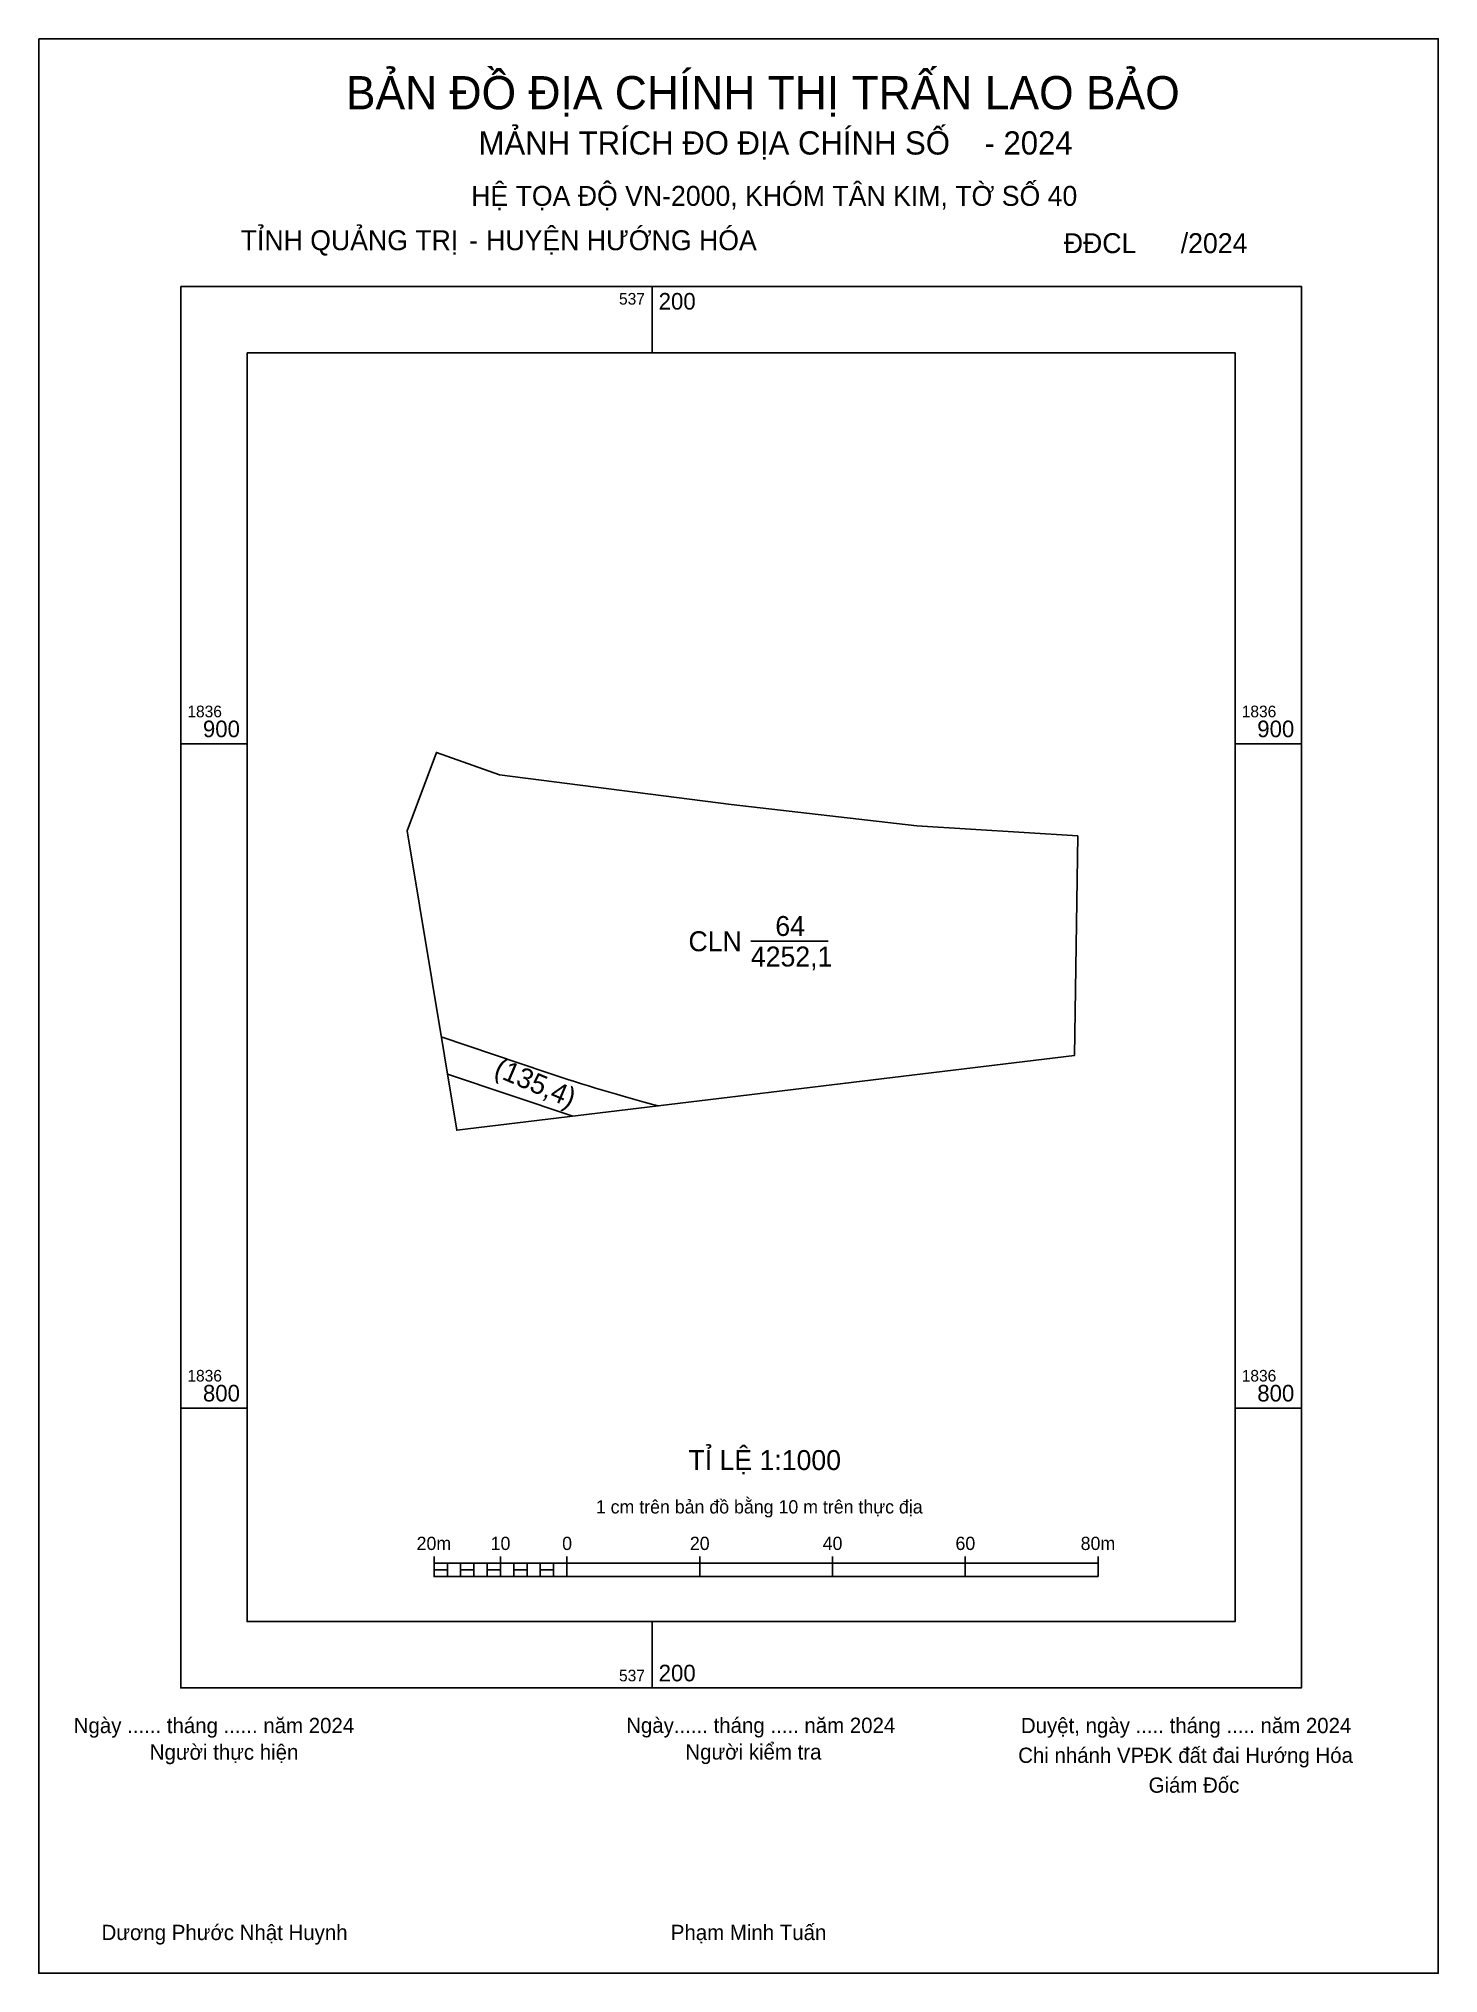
# Model space of a CAD drawing. Extents: x 537108 to 537318, y 1836715 to 1837006.
import ezdxf

# ---------------------------------------------------------------- set-up
doc = ezdxf.new("R2010")
doc.units = 0
for name, color, linetype in [('D2', 7, 'Continuous'), ('Level 1', 7, 'Continuous'), ('Level 10', 7, 'Continuous'), ('Level 13', 7, 'Continuous'), ('Level 2', 7, 'Continuous'), ('Level 6', 7, 'Continuous'), ('Level 62', 7, 'Continuous'), ('Level 63', 7, 'Continuous'), ('Level 9', 7, 'Continuous')]:
    doc.layers.add(name, color=color, linetype=linetype)

msp = doc.modelspace()

# ---------------------------------------------------------------- linework, layer by layer
at = {"layer": 'D2'}
for points in [[(537184.18, 1836850.52), (537168.26, 1836855.88)], [(537169.19, 1836850.29), (537188.06, 1836843.94)]]:
    msp.add_lwpolyline(points, dxfattribs=at)
msp.add_arc((537267.04, 1837096.7), 259.75, 251.399, 255.2612, dxfattribs=at)
at = {"layer": 'Level 1'}
for p, q in [((537107.64, 1837006.15), (537107.64, 1837006.15)), ((537318.41, 1836714.92), (537318.41, 1836714.92))]:
    msp.add_line(p, q, dxfattribs=at)
at = {"layer": 'Level 10'}
msp.add_lwpolyline([(537264.13, 1836886.15), (537263.62, 1836853.08), (537170.59, 1836841.83), (537163.12, 1836886.88), (537167.53, 1836898.72), (537177.05, 1836895.32), (537211.92, 1836890.89), (537239.87, 1836887.66)], close=True, dxfattribs=at)
at = {"layer": 'Level 2'}
msp.add_lwpolyline([(537107.64, 1837006.15), (537318.4, 1837006.15), (537318.4, 1836714.92), (537107.64, 1836714.92)], close=True, dxfattribs=at)
at = {"layer": 'Level 62'}
msp.add_lwpolyline([(537139.03, 1836958.87), (537287.8, 1836958.87), (537287.8, 1836767.87), (537139.03, 1836767.87)], close=True, dxfattribs=at)
at = {"layer": 'Level 63'}
for p, q in [((537107.64, 1837001.15), (537107.64, 1837006.15)), ((537107.64, 1837006.15), (537112.64, 1837006.15)), ((537107.64, 1837001.15), (537107.64, 1837006.15)), ((537107.64, 1837006.15), (537112.64, 1837006.15)), ((537313.4, 1837006.15), (537318.4, 1837006.15)), ((537313.4, 1837006.15), (537318.4, 1837006.15)), ((537318.4, 1837006.15), (537318.4, 1837001.15)), ((537318.4, 1837006.15), (537318.4, 1837001.15)), ((537107.64, 1837001.15), (537107.64, 1837001.15)), ((537107.64, 1837001.15), (537107.64, 1837001.15)), ((537200, 1836968.87), (537200, 1836958.87)), ((537129.03, 1836900), (537139.03, 1836900)), ((537287.8, 1836900), (537297.8, 1836900)), ((537129.03, 1836800), (537139.03, 1836800)), ((537287.8, 1836800), (537297.8, 1836800)), ((537167.18, 1836777.64), (537167.18, 1836774.64)), ((537177.18, 1836777.64), (537177.18, 1836774.64)), ((537187.18, 1836777.64), (537187.18, 1836774.64)), ((537207.18, 1836777.64), (537207.18, 1836774.64)), ((537227.18, 1836777.64), (537227.18, 1836774.64)), ((537247.18, 1836777.64), (537247.18, 1836774.64)), ((537267.18, 1836777.64), (537267.18, 1836774.64)), ((537167.18, 1836776.64), (537267.18, 1836776.64)), ((537169.18, 1836776.64), (537169.18, 1836774.64)), ((537171.18, 1836776.64), (537171.18, 1836774.64)), ((537173.18, 1836776.64), (537173.18, 1836774.64)), ((537175.18, 1836776.64), (537175.18, 1836774.64)), ((537177.18, 1836776.64), (537177.18, 1836774.64)), ((537179.18, 1836776.64), (537179.18, 1836774.64)), ((537181.18, 1836776.64), (537181.18, 1836774.64)), ((537183.18, 1836776.64), (537183.18, 1836774.64)), ((537185.18, 1836776.64), (537185.18, 1836774.64)), ((537187.18, 1836776.64), (537187.18, 1836774.64)), ((537167.18, 1836774.64), (537267.18, 1836774.64)), ((537200, 1836767.87), (537200, 1836757.87)), ((537107.64, 1836714.92), (537107.64, 1836719.92)), ((537107.64, 1836714.92), (537107.64, 1836719.92)), ((537318.4, 1836719.92), (537318.4, 1836714.92)), ((537318.4, 1836719.92), (537318.4, 1836714.92)), ((537112.64, 1836714.92), (537107.64, 1836714.92)), ((537112.64, 1836714.92), (537107.64, 1836714.92)), ((537318.4, 1836714.92), (537313.4, 1836714.92)), ((537318.4, 1836714.92), (537313.4, 1836714.92))]:
    msp.add_line(p, q, dxfattribs=at)
for points in [[(537129.03, 1836968.87), (537129.03, 1836757.87), (537297.8, 1836757.87), (537297.8, 1836968.87)], [(537167.18, 1836775.64), (537169.18, 1836775.64), (537169.18, 1836774.64), (537167.18, 1836774.64)], [(537167.18, 1836775.64), (537169.18, 1836775.64), (537169.18, 1836774.64), (537167.18, 1836774.64)], [(537171.18, 1836775.64), (537173.18, 1836775.64), (537173.18, 1836774.64), (537171.18, 1836774.64)], [(537175.18, 1836775.64), (537177.18, 1836775.64), (537177.18, 1836774.64), (537175.18, 1836774.64)], [(537179.18, 1836775.64), (537181.18, 1836775.64), (537181.18, 1836774.64), (537179.18, 1836774.64)], [(537183.18, 1836775.64), (537185.18, 1836775.64), (537185.18, 1836774.64), (537183.18, 1836774.64)]]:
    msp.add_lwpolyline(points, close=True, dxfattribs=at)
at = {"layer": 'Level 9'}
msp.add_line((537214.88, 1836870.28), (537226.54, 1836870.28), dxfattribs=at)

# ---------------------------------------------------------------- texts
at = {"layer": 'Level 1'}
msp.add_text('(135,4)', height=3, rotation=336.9427, dxfattribs=at).set_placement((537176.02, 1836850.11))
at = {"layer": 'Level 13'}
for s, p in [('64', (537218.57, 1836871.08)), ('CLN', (537205.49, 1836868.78)), ('4252,1', (537214.89, 1836866.48))]:
    msp.add_text(s, height=3, dxfattribs=at).set_placement(p)
at = {"layer": 'Level 6'}
for s, p in [('HỆ TỌA ÐỘ VN-2000, KHÓM TÂN KIM, TỜ SỐ 40', (537172.77, 1836980.99)), ('TỈ LỆ 1:1000', (537205.49, 1836790.68))]:
    msp.add_text(s, height=3, dxfattribs=at).set_placement(p)
at = {"layer": 'Level 63'}
for s, height, p in [('BẢN ĐỒ ĐỊA CHÍNH THỊ TRẤN LAO BẢO', 5, (537153.9, 1836995.52)), ('MẢNH TRÍCH ĐO ĐỊA CHÍNH SỐ    - 2024', 3.5, (537173.88, 1836988.71)), ('TỈNH QUẢNG TRỊ', 3, (537138.06, 1836974.31)), (' HUYỆN HƯỚNG HÓA', 3, (537173.91, 1836974.31)), ('ĐĐCL      /2024', 3, (537262.01, 1836973.87)), ('-', 3, (537172.44, 1836974.31)), ('537', 1.75, (537195.03, 1836966.12)), ('200', 2.5, (537201, 1836965.37)), ('1836', 1.75, (537130.03, 1836904)), ('1836', 1.75, (537288.8, 1836904)), ('900', 2.5, (537132.37, 1836901)), ('900', 2.5, (537291.14, 1836901)), ('1836', 1.75, (537130.03, 1836804)), ('1836', 1.75, (537288.8, 1836804)), ('800', 2.5, (537132.37, 1836801)), ('800', 2.5, (537291.14, 1836801)), ('1 cm trên bản đồ bằng 10 m trên thực địa', 2, (537191.54, 1836784.14)), ('20m', 2, (537164.55, 1836778.64)), ('10', 2, (537175.7, 1836778.64)), ('0', 2, (537186.47, 1836778.64)), ('20', 2, (537205.7, 1836778.64)), ('40', 2, (537225.7, 1836778.64)), ('60', 2, (537245.7, 1836778.64)), ('80m', 2, (537264.55, 1836778.64)), ('537', 1.75, (537195.03, 1836758.87)), ('200', 2.5, (537201, 1836758.87)), ('Ngày ...... tháng ...... năm 2024', 2.3, (537112.92, 1836751.07)), ('Ngày...... tháng ..... năm 2024', 2.3, (537196.11, 1836751.1)), ('Duyệt, ngày ..... tháng ..... năm 2024', 2.3, (537255.55, 1836751.07)), ('Người thực hiện', 2.3, (537124.37, 1836747.07)), ('Người kiểm tra', 2.3, (537205.03, 1836747.1)), ('Chi nhánh VPĐK đất đai Hướng Hóa', 2.3, (537255.14, 1836746.59)), ('Giám Đốc', 2.3, (537274.78, 1836742.1)), ('Dương Phước Nhật Huynh', 2.3, (537117.11, 1836719.92)), ('Phạm Minh Tuấn', 2.3, (537202.83, 1836719.92))]:
    msp.add_text(s, height=height, dxfattribs=at).set_placement(p)

doc.saveas('drawing.dxf')
